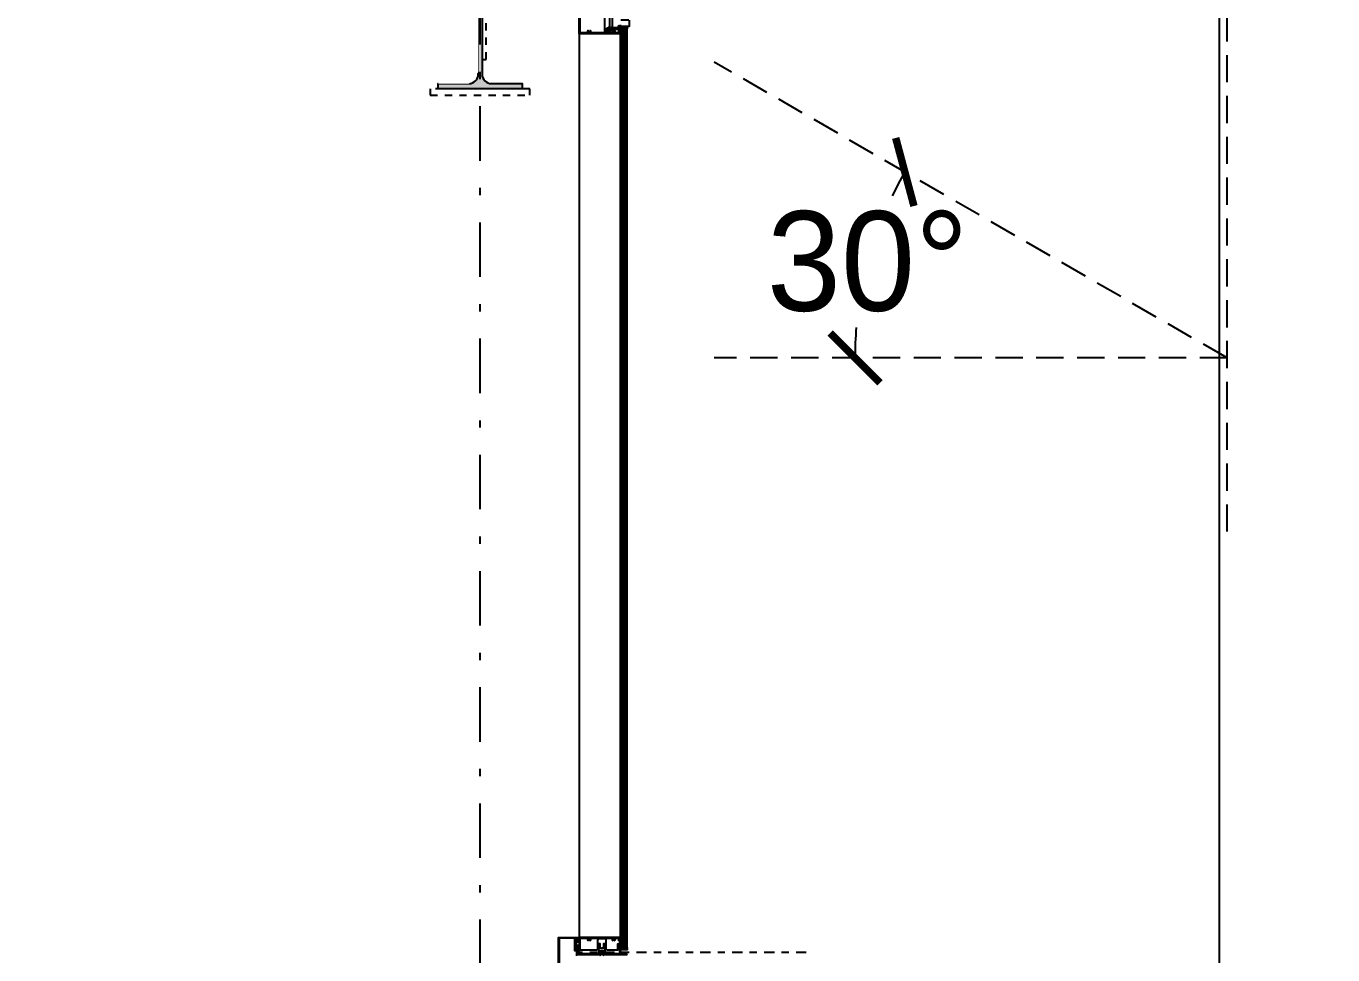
# Model space of a CAD drawing. Header units: millimetres. Extents: x -101 to 3415, y -52 to 1366.
# Drawn here: x 312.21 to 330.2, y 114.16 to 126.95 of the extents above; entities that cross this region are included whole.
import ezdxf

# ---------------------------------------------------------------- set-up
doc = ezdxf.new("R2010")
doc.units = ezdxf.units.MM
doc.set_wipeout_variables(frame=1)
for name, pattern in [('CENTER3', [0.28, 0.14, -0.05, 0.04, -0.05]), ('DASHDOT2', [0.5, 0.25, -0.125, 0, -0.125]), ('HIDDEN', [0.375, 0.25, -0.125]), ('OCULTA2', [0.3, 0.2, -0.1])]:
    doc.linetypes.add(name, pattern=pattern)
for name, color, linetype in [('00_ARQ', 8, 'Continuous'), ('A-CANCELERIA', 2, 'Continuous'), ('A-ESTRUCTURA', 6, 'Continuous')]:
    doc.layers.add(name, color=color, linetype=linetype)
pattern_1 = [(180, (316.72762055, 127.7950443), (-0.0003629754, 0.0007259508), [0, -0.0007259508])]
pattern_2 = [(180, (316.72762055, 127.7950443), (-0.0003629754, 0.0007259508), [0, -0.0007259508])]

# ---------------------------------------------------------------- blocks, each defined once
blk = doc.blocks.new('_ArchTick')
at = {"color": 0, "linetype": 'ByBlock', "const_width": 0.15}
blk.add_lwpolyline([(-0.5, -0.5), (0.5, 0.5)], dxfattribs=at)
blk = doc.blocks.new('A$C54DE39B3')
at = {"layer": 'A-ESTRUCTURA', "color": 8, "linetype": 'OCULTA2', "ltscale": 0.1}
for points in [[(-0.1, 0.019), (0.1, 0.019), (0.1, 0), (-0.1, 0)], [(-0.00585, -0.089), (-0.00585, -0.589), (-0.01835, -0.589), (-0.01835, -0.089)], [(-0.15, -0.678), (0.15, -0.678), (0.15, -0.697), (-0.15, -0.697)]]:
    blk.add_lwpolyline(points, close=True, dxfattribs=at)
blk = doc.blocks.new('AUDIT_I_220507212152-0')
at = {"layer": 'A-CANCELERIA'}
h = blk.add_hatch(dxfattribs=at)
h.set_pattern_fill('SELLADOR', color=256, scale=0.0254, angle=-90, style=0)
h.set_pattern_definition([(270, (257.1545674, -63.6900958), (0.00025604724, -0.00012802362), [0, -0.00025604724])])
edge = h.paths.add_edge_path()
edge.add_line((261.7578, -64.5404), (261.7488, -64.5404))
edge.add_arc((261.7488, -64.5401), 0.0003, 195.9883, 270, ccw=False)
edge.add_arc((261.7294, -64.5436), 0.0195, -9.3796, 10.0551, ccw=False)
edge.add_line((261.7486, -64.5468), (261.7546, -64.5468))
edge.add_line((261.7546, -64.5468), (261.7578, -64.5468))
edge.add_arc((261.7578, -64.5436), 0.00318, 90.0188, 270, ccw=False)
h = blk.add_hatch(dxfattribs=at)
h.set_pattern_fill('ANSI37', color=256, scale=0.0002, angle=-90, style=0)
h.set_pattern_definition([(315, (260.1413795, -70.04838193), (0.000449012806, 0.000449012806), []), (45, (260.1413795, -70.04838193), (-0.000449012806, 0.000449012806), [])])
edge = h.paths.add_edge_path()
edge.add_line((261.7683, -64.5622), (261.7681, -64.5604))
edge.add_line((261.7681, -64.5604), (261.7681, -64.5592))
edge.add_arc((261.7685, -64.5592), 0.000381, 101.3999, 180, ccw=False)
edge.add_line((261.7684, -64.5588), (261.7706, -64.5583))
edge.add_arc((261.7706, -64.5585), 0.000127, -14.6322, 101.3999, ccw=False)
edge.add_line((261.7708, -64.5585), (261.7705, -64.5596))
edge.add_arc((261.7708, -64.5597), 0.000381, 165.3678, 345.3678)
edge.add_line((261.7712, -64.5598), (261.7718, -64.5576))
edge.add_line((261.7718, -64.5576), (261.7712, -64.5554))
edge.add_arc((261.7708, -64.5555), 0.000381, 14.6322, 194.6322)
edge.add_line((261.7705, -64.5556), (261.7708, -64.5567))
edge.add_arc((261.7706, -64.5567), 0.000127, -101.3999, 14.6322, ccw=False)
edge.add_line((261.7706, -64.5568), (261.7684, -64.5564))
edge.add_arc((261.7685, -64.556), 0.000381, 180, 258.6001, ccw=False)
edge.add_line((261.7681, -64.556), (261.7681, -64.5558))
edge.add_line((261.7681, -64.5558), (261.7618, -64.5558))
edge.add_line((261.7618, -64.5558), (261.7618, -64.5576))
edge.add_line((261.7618, -64.5576), (261.7618, -64.5604))
edge.add_line((261.7618, -64.5604), (261.7618, -64.5622))
edge.add_line((261.7618, -64.5622), (261.7683, -64.5622))
edge = h.paths.add_edge_path(flags=16)
edge.add_line((261.7638, -64.5592), (261.7638, -64.5587))
edge.add_arc((261.7649, -64.5587), 0.00114, 0, 180, ccw=False)
edge.add_line((261.7661, -64.5587), (261.7661, -64.5592))
edge.add_arc((261.7649, -64.5592), 0.00114, -180, 0, ccw=False)

msp = doc.modelspace()

# ---------------------------------------------------------------- hatches: boundary and pattern name
at = {"layer": '00_ARQ'}
h = msp.add_hatch(color=9, dxfattribs=at)
edge = h.paths.add_edge_path()
edge.add_line((318.49, 128.983), (318.49, 126.285))
edge.add_arc((318.617, 126.285), 0.127, 180, 270)
edge.add_line((318.617, 126.158), (319.042, 126.158))
edge.add_line((319.042, 126.158), (319.042, 126.084))
edge.add_line((319.042, 126.084), (317.885, 126.084))
edge.add_line((317.885, 126.084), (317.885, 126.158))
edge.add_line((317.885, 126.158), (318.31, 126.158))
edge.add_arc((318.31, 126.285), 0.127, 270, 360)
edge.add_line((318.437, 126.285), (318.437, 128.983))
edge.add_arc((318.31, 128.983), 0.127, 0, 90)
edge.add_line((318.31, 129.11), (317.885, 129.11))
edge.add_line((317.885, 129.11), (317.885, 129.184))
edge.add_line((317.885, 129.184), (319.042, 129.184))
edge.add_line((319.042, 129.184), (319.042, 129.11))
edge.add_line((319.042, 129.11), (318.617, 129.11))
edge.add_arc((318.617, 128.983), 0.127, 90, 180)
h = msp.add_hatch(dxfattribs=at)
h.set_pattern_fill('HONEY', color=9, scale=0.001372, angle=90, style=0)
h.set_pattern_definition([(90, (341.5284663, 130.830731), (0.0037721501, 0.0065335572), [0.0043557048, -0.0087114096]), (330, (341.5284663, 130.830731), (0.00377215146, -0.0065335564), [0.0043557048, -0.0087114096]), (30, (341.5284663, 130.830731), (0.0075443016, 8e-10), [-0.0087114096, 0.0043557048])])
edge = h.paths.add_edge_path()
edge.add_line((320.411, 126.943), (320.444, 126.942))
edge.add_arc((320.444, 126.928), 0.0145, -90, 90, ccw=False)
edge.add_line((320.444, 126.913), (320.411, 126.914))
edge.add_arc((320.411, 126.928), 0.0145, 90, 270, ccw=False)
h = msp.add_hatch(dxfattribs=at)
h.set_pattern_fill('DOTS', color=9, scale=0.000457292, style=0)
h.set_pattern_definition([(180, (316.7277151, 135.4883224), (-0.0003629754, 0.0007259508), [0, -0.0007259508])])
edge = h.paths.add_edge_path()
edge.add_ellipse((320.412, 126.975), major_axis=(-0.0445, 0.0445), ratio=1, start_angle=121.1951, end_angle=146.3836)
edge.add_line((320.424, 126.913), (320.424, 126.873))
edge.add_ellipse((320.412, 126.935), major_axis=(-0.0445, 0.0445), ratio=1, start_angle=139.6118, end_angle=146.3836, ccw=False)
edge.add_line((320.417, 126.872), (320.407, 126.872))
edge.add_ellipse((320.412, 126.935), major_axis=(0.0445, 0.0445), ratio=1, start_angle=211.1951, end_angle=220.3882, ccw=False)
edge.add_line((320.397, 126.874), (320.397, 126.914))
h = msp.add_hatch(dxfattribs=at)
h.set_pattern_fill('DOTS', color=9, scale=0.000457292, style=0)
h.set_pattern_definition(pattern_1)
edge = h.paths.add_edge_path()
edge.add_ellipse((320.41, 114.437), major_axis=(0.0501, 0.0501), ratio=1, start_angle=213.9925, end_angle=236.3277)
edge.add_line((320.424, 114.368), (320.424, 114.269))
edge.add_ellipse((320.41, 114.339), major_axis=(0.0501, 0.0501), ratio=1, start_angle=213.9925, end_angle=236.3277, ccw=False)
edge.add_line((320.397, 114.269), (320.397, 114.368))
h = msp.add_hatch(dxfattribs=at)
h.set_pattern_fill('DOTS', color=9, scale=0.000457292, style=0)
h.set_pattern_definition(pattern_2)
edge = h.paths.add_edge_path()
edge.add_ellipse((320.41, 114.437), major_axis=(0.0501, 0.0501), ratio=1, start_angle=213.9925, end_angle=236.3277)
edge.add_line((320.424, 114.368), (320.424, 114.269))
edge.add_ellipse((320.41, 114.339), major_axis=(0.0501, 0.0501), ratio=1, start_angle=213.9925, end_angle=236.3277, ccw=False)
edge.add_line((320.397, 114.269), (320.397, 114.368))
h = msp.add_hatch(dxfattribs=at)
h.set_pattern_fill('CALZAS', color=9, scale=0.123451, style=0)
h.set_pattern_definition([(135, (323.314693, 108.160154), (0.01662926, 0.01662926), [0.12345054, -0.03086263, 0.06172527, -0.03086263]), (135, (323.316771, 108.162232), (0.01662926, 0.01662926), [0.15431317, -0.03086263, 0.03086263, -0.03086263]), (135, (323.31885, 108.16431), (0.01662926, 0.01662926), [0.0925879, -0.00771566, 0.01543132, -0.00771566]), (135, (323.322423, 108.167884), (0.01662926, 0.01662926), [0.2469011, -0.0077157]), (135, (323.325086, 108.170547), (0.01662926, 0.01662926), [0.06172527, -0.001234505, 0, -0.001234505, 0, -0.001234505])])
h.paths.add_polyline_path([(320.412, 114.268), (320.465, 114.268), (320.466, 114.237), (320.412, 114.237)])
h = msp.add_hatch(dxfattribs=at)
h.set_pattern_fill('CALZAS', color=9, scale=0.123451, style=0)
h.set_pattern_definition([(135, (323.314693, 108.160154), (0.01662926, 0.01662926), [0.12345054, -0.03086263, 0.06172527, -0.03086263]), (135, (323.316771, 108.162232), (0.01662926, 0.01662926), [0.15431317, -0.03086263, 0.03086263, -0.03086263]), (135, (323.31885, 108.16431), (0.01662926, 0.01662926), [0.0925879, -0.00771566, 0.01543132, -0.00771566]), (135, (323.322423, 108.167884), (0.01662926, 0.01662926), [0.2469011, -0.0077157]), (135, (323.325086, 108.170547), (0.01662926, 0.01662926), [0.06172527, -0.001234505, 0, -0.001234505, 0, -0.001234505])])
h.paths.add_polyline_path([(320.412, 114.268), (320.465, 114.268), (320.466, 114.237), (320.412, 114.237)])
h = msp.add_hatch(dxfattribs=at)
h.set_pattern_fill('HONEY', color=9, scale=0.001458, angle=90, style=0)
h.set_pattern_definition([(90, (338.0593534, 128.7145148), (0.0040091729, 0.0069440928), [0.0046293952, -0.0092587904]), (330, (338.0593534, 128.7145148), (0.00400917434, -0.006944092), [0.0046293952, -0.0092587904]), (30, (338.0593534, 128.7145148), (0.00801834724, 8e-10), [-0.0092587904, 0.0046293952])])
edge = h.paths.add_edge_path()
edge.add_line((320.436, 114.268), (320.449, 114.268))
edge.add_arc((320.449, 114.252), 0.0154, -90, 90, ccw=False)
edge.add_line((320.449, 114.237), (320.436, 114.237))
edge.add_arc((320.436, 114.252), 0.0154, 90, 270, ccw=False)
h = msp.add_hatch(dxfattribs=at)
h.set_pattern_fill('HONEY', color=9, scale=0.001458, angle=90, style=0)
h.set_pattern_definition([(90, (338.0593534, 128.7145148), (0.0040091729, 0.0069440928), [0.0046293952, -0.0092587904]), (330, (338.0593534, 128.7145148), (0.00400917434, -0.006944092), [0.0046293952, -0.0092587904]), (30, (338.0593534, 128.7145148), (0.00801834724, 8e-10), [-0.0092587904, 0.0046293952])])
edge = h.paths.add_edge_path()
edge.add_line((320.436, 114.268), (320.449, 114.268))
edge.add_arc((320.449, 114.252), 0.0154, -90, 90, ccw=False)
edge.add_line((320.449, 114.237), (320.436, 114.237))
edge.add_arc((320.436, 114.252), 0.0154, 90, 270, ccw=False)
h = msp.add_hatch(dxfattribs=at)
h.set_pattern_fill('DOTS', color=9, scale=0.000457292, style=0)
h.set_pattern_definition(pattern_1)
edge = h.paths.add_edge_path()
edge.add_line((320.486, 114.237), (320.466, 114.237))
edge.add_line((320.466, 114.237), (320.465, 114.268))
edge.add_line((320.465, 114.268), (320.486, 114.268))
edge.add_ellipse((320.55, 114.252), major_axis=(0.0465, 0.0465), ratio=1, start_angle=121.2528, end_angle=148.4077)
h = msp.add_hatch(dxfattribs=at)
h.set_pattern_fill('DOTS', color=9, scale=0.000457292, style=0)
h.set_pattern_definition(pattern_2)
edge = h.paths.add_edge_path()
edge.add_line((320.486, 114.237), (320.466, 114.237))
edge.add_line((320.466, 114.237), (320.465, 114.268))
edge.add_line((320.465, 114.268), (320.486, 114.268))
edge.add_ellipse((320.55, 114.252), major_axis=(0.0465, 0.0465), ratio=1, start_angle=121.2528, end_angle=148.4077)

# ---------------------------------------------------------------- linework, layer by layer
at = {"layer": '00_ARQ', "color": 9, "linetype": 'DASHDOT2', "ltscale": 3}
msp.add_line((318.463, 38.695), (318.463, 195.766), dxfattribs=at)
at = {"layer": '00_ARQ', "color": 9}
for p, q in [((328.744, 126.896), (328.744, 128.274)), ((320.223, 126.929), (320.223, 126.905)), ((320.397, 126.916), (320.371, 126.916)), ((320.451, 126.913), (320.458, 126.913))]:
    msp.add_line(p, q, dxfattribs=at)
at = {"layer": '00_ARQ', "color": 9, "linetype": 'HIDDEN', "ltscale": 1.5}
for q in [(321.686, 126.454), (321.686, 122.38)]:
    msp.add_line((328.744, 122.38), q, dxfattribs=at)
at = {"layer": '00_ARQ', "color": 9}
for points in [[(281.129, 169.123), (328.637, 169.123), (328.637, 96.001)], [(320.25, 126.855), (320.25, 127.121)], [(320.187, 126.897), (320.267, 126.897)], [(320.205, 126.901), (320.248, 126.901)], [(320.205, 126.892), (320.248, 126.892)], [(320.223, 126.929), (320.224, 126.927), (320.227, 126.906), (320.225, 126.902), (320.224, 126.902), (320.223, 126.905)], [(320.225, 126.902), (320.223, 126.922)], [(320.223, 126.915), (320.224, 126.902)], [(320.224, 126.927), (320.225, 126.927)], [(320.227, 126.936), (320.227, 126.857)], [(320.227, 126.93), (320.23, 126.902)], [(320.227, 126.906), (320.228, 126.906)], [(320.228, 126.93), (320.231, 126.902)], [(320.231, 126.927), (320.23, 126.927)], [(320.233, 126.911), (320.234, 126.906), (320.236, 126.902), (320.237, 126.902), (320.238, 126.906), (320.236, 126.927), (320.234, 126.93), (320.233, 126.93)], [(320.233, 126.93), (320.233, 126.906), (320.234, 126.906)], [(320.233, 126.93), (320.236, 126.902)], [(320.233, 126.927), (320.236, 126.902)], [(320.234, 126.906), (320.233, 126.906)], [(320.234, 126.93), (320.237, 126.902)], [(320.237, 126.902), (320.234, 126.93)], [(320.237, 126.927), (320.236, 126.927)], [(320.236, 126.927), (320.237, 126.927)], [(320.24, 126.906), (320.238, 126.906)], [(320.238, 126.906), (320.24, 126.906)], [(320.239, 126.911), (320.24, 126.906), (320.242, 126.902), (320.242, 126.902), (320.244, 126.906), (320.241, 126.927), (320.24, 126.93), (320.239, 126.93)], [(320.239, 126.93), (320.239, 126.906), (320.24, 126.906)], [(320.239, 126.93), (320.242, 126.902)], [(320.239, 126.927), (320.242, 126.902)], [(320.24, 126.93), (320.242, 126.902)], [(320.242, 126.902), (320.24, 126.93)], [(320.243, 126.927), (320.241, 126.927)], [(320.241, 126.927), (320.243, 126.927)], [(320.246, 126.906), (320.244, 126.906)], [(320.244, 126.906), (320.246, 126.906)], [(320.248, 126.902), (320.245, 126.93)], [(320.245, 126.93), (320.248, 126.902)], [(320.247, 126.927), (320.249, 126.927)], [(320.25, 126.93), (320.253, 126.902)], [(320.25, 126.906), (320.252, 126.906)], [(320.251, 126.93), (320.254, 126.902)], [(320.254, 126.927), (320.253, 126.927)], [(320.256, 126.93), (320.259, 126.902)], [(320.257, 126.906), (320.256, 126.906)], [(320.26, 126.902), (320.257, 126.93)], [(320.259, 126.927), (320.26, 126.927)], [(320.262, 126.93), (320.265, 126.902)], [(320.262, 126.906), (320.263, 126.906)], [(320.263, 126.93), (320.266, 126.902)], [(320.266, 126.927), (320.265, 126.927)], [(320.269, 126.906), (320.267, 126.906)], [(320.268, 126.93), (320.271, 126.902)], [(320.269, 126.93), (320.271, 126.902)], [(320.272, 126.927), (320.27, 126.927)], [(320.275, 126.906), (320.273, 126.906)], [(320.274, 126.93), (320.277, 126.902)], [(320.277, 126.902), (320.274, 126.93)], [(320.276, 126.927), (320.278, 126.927)], [(320.279, 126.93), (320.282, 126.902)], [(320.279, 126.906), (320.281, 126.906)], [(320.28, 126.93), (320.283, 126.902)], [(320.283, 126.927), (320.282, 126.927)], [(320.284, 126.921), (320.283, 126.927), (320.284, 126.928)], [(320.285, 126.93), (320.288, 126.902)], [(320.286, 126.906), (320.285, 126.906)], [(320.289, 126.902), (320.286, 126.93)], [(320.288, 126.927), (320.289, 126.927)], [(320.291, 126.93), (320.294, 126.902)], [(320.291, 126.906), (320.292, 126.906)], [(320.292, 126.93), (320.295, 126.902)], [(320.295, 126.927), (320.294, 126.927)], [(320.297, 126.93), (320.3, 126.902)], [(320.297, 126.916), (320.411, 126.916)], [(320.298, 126.906), (320.297, 126.906)], [(320.301, 126.902), (320.298, 126.93)], [(320.299, 126.927), (320.301, 126.927)], [(320.302, 126.906), (320.304, 126.906)], [(320.303, 126.93), (320.306, 126.902)], [(320.303, 126.93), (320.306, 126.902)], [(320.307, 126.927), (320.305, 126.927)], [(320.31, 126.906), (320.308, 126.906)], [(320.309, 126.911), (320.31, 126.906), (320.311, 126.902), (320.312, 126.902), (320.314, 126.906), (320.311, 126.927), (320.309, 126.93), (320.309, 126.93)], [(320.309, 126.93), (320.312, 126.902)], [(320.309, 126.93), (320.309, 126.906), (320.31, 126.906)], [(320.309, 126.927), (320.311, 126.902)], [(320.312, 126.927), (320.311, 126.927)], [(320.314, 126.93), (320.317, 126.902)], [(320.315, 126.906), (320.314, 126.906)], [(320.318, 126.902), (320.315, 126.93)], [(320.317, 126.927), (320.318, 126.927)], [(320.32, 126.93), (320.323, 126.902)], [(320.32, 126.906), (320.321, 126.906)], [(320.321, 126.93), (320.324, 126.902)], [(320.324, 126.927), (320.323, 126.927)], [(320.326, 126.93), (320.329, 126.902)], [(320.327, 126.906), (320.326, 126.906)], [(320.33, 126.902), (320.327, 126.93)], [(320.328, 126.927), (320.33, 126.927)], [(320.331, 126.906), (320.333, 126.906)], [(320.332, 126.93), (320.335, 126.902)], [(320.332, 126.93), (320.335, 126.902)], [(320.336, 126.927), (320.334, 126.927)], [(320.339, 126.906), (320.337, 126.906)], [(320.338, 126.93), (320.341, 126.902)], [(320.338, 126.93), (320.34, 126.902)], [(320.342, 126.927), (320.34, 126.927)], [(320.343, 126.93), (320.346, 126.902)], [(320.344, 126.906), (320.343, 126.906)], [(320.347, 126.902), (320.344, 126.93)], [(320.346, 126.927), (320.347, 126.927)], [(320.349, 126.93), (320.352, 126.902)], [(320.349, 126.906), (320.35, 126.906)], [(320.35, 126.93), (320.353, 126.902)], [(320.353, 126.927), (320.352, 126.927)], [(320.354, 126.921), (320.353, 126.927), (320.354, 126.928)], [(320.355, 126.93), (320.358, 126.902)], [(320.356, 126.906), (320.355, 126.906)], [(320.359, 126.902), (320.356, 126.93)], [(320.358, 126.927), (320.359, 126.927)], [(320.36, 126.906), (320.362, 126.906)], [(320.361, 126.93), (320.364, 126.902)], [(320.362, 126.93), (320.364, 126.902)], [(320.365, 126.927), (320.363, 126.927)], [(320.368, 126.906), (320.366, 126.906)], [(320.37, 126.902), (320.367, 126.93)], [(320.367, 126.93), (320.369, 126.902)], [(320.369, 126.927), (320.371, 126.927)], [(320.372, 126.93), (320.375, 126.902)], [(320.372, 126.906), (320.373, 126.906)], [(320.373, 126.93), (320.376, 126.902)], [(320.376, 126.927), (320.375, 126.927)], [(320.378, 126.93), (320.381, 126.902)], [(320.379, 126.906), (320.378, 126.906)], [(320.382, 126.902), (320.379, 126.93)], [(320.381, 126.927), (320.382, 126.927)], [(320.384, 126.93), (320.382, 126.927), (320.384, 126.911)], [(320.384, 126.93), (320.384, 126.927)], [(320.384, 126.93), (320.384, 126.93)], [(320.384, 126.906), (320.384, 126.906)], [(320.424, 114.268), (320.424, 126.913), (320.452, 126.913), (320.452, 114.268)], [(320.431, 114.268), (320.431, 126.913)], [(320.438, 114.268), (320.438, 126.913)], [(320.445, 114.268), (320.445, 126.913)], [(320.486, 114.268), (320.486, 126.913), (320.459, 126.913), (320.459, 114.268)], [(320.465, 114.268), (320.465, 126.913)], [(320.472, 114.268), (320.472, 126.913)], [(320.479, 114.268), (320.479, 126.913)]]:
    msp.add_lwpolyline(points, dxfattribs=at)
at = {"layer": '00_ARQ', "color": 9, "linetype": 'HIDDEN', "ltscale": 1.5}
msp.add_lwpolyline([(328.744, 119.988), (328.744, 133.346)], dxfattribs=at)
at = {"layer": '00_ARQ', "color": 9}
for points in [[(318.49, 128.983), (318.49, 126.285, 0.414214), (318.617, 126.158), (319.042, 126.158), (319.042, 126.084), (317.885, 126.084), (317.885, 126.158), (318.31, 126.158, 0.414214), (318.437, 126.285), (318.437, 128.983, 0.414214), (318.31, 129.11), (317.885, 129.11), (317.885, 129.184), (319.042, 129.184), (319.042, 129.11), (318.617, 129.11, 0.414214)], [(320.257, 126.897, -1), (320.197, 126.897, -1)], [(320.248, 126.901), (320.245, 126.901, 0.788045), (320.209, 126.901), (320.205, 126.901, -0.816497)], [(320.248, 126.901), (320.245, 126.901, 0.788045), (320.209, 126.901), (320.205, 126.901, -0.816497)], [(320.245, 126.892), (320.248, 126.892, -0.816497), (320.205, 126.892), (320.209, 126.892, 0.788045)], [(320.205, 126.892), (320.209, 126.892, 0.788045), (320.245, 126.892), (320.248, 126.892, -0.816497)], [(320.245, 126.901), (320.209, 126.901, -0.788045)], [(320.245, 126.901), (320.209, 126.901, -0.788045)], [(320.209, 126.892), (320.245, 126.892, -0.788045)], [(320.209, 126.892), (320.245, 126.892, -0.788045)], [(320.396, 126.843), (320.397, 126.851), (320.397, 126.857, 0.357068), (320.395, 126.858), (320.385, 126.86, 0.554492), (320.385, 126.86), (320.386, 126.855, -1), (320.383, 126.854), (320.38, 126.864), (320.383, 126.874, -1), (320.386, 126.873), (320.385, 126.868, 0.554492), (320.385, 126.867), (320.395, 126.869, 0.357068), (320.397, 126.871), (320.397, 126.872), (320.426, 126.872), (320.426, 126.864), (320.426, 126.864), (320.426, 126.851), (320.426, 126.851), (320.426, 126.843)], [(320.395, 126.869), (320.385, 126.867, -0.554492), (320.385, 126.868), (320.386, 126.873, 1), (320.383, 126.874), (320.38, 126.864), (320.383, 126.854, 1), (320.386, 126.855), (320.385, 126.86, -0.554492), (320.385, 126.86), (320.395, 126.858, -0.357068), (320.397, 126.857), (320.397, 126.851), (320.396, 126.843), (320.428, 126.843), (320.426, 126.851), (320.426, 126.864), (320.428, 126.872), (320.397, 126.872), (320.397, 126.871, -0.357068)], [(320.411, 126.943), (320.444, 126.942, -1), (320.444, 126.913), (320.411, 126.914, -1)], [(320.444, 126.942), (320.485, 126.942, 0.334652), (320.486, 126.943, 0.085004), (320.486, 126.913), (320.459, 126.913), (320.444, 126.913, 0.999836)], [(320.397, 114.388), (320.397, 114.397, 0.414214), (320.394, 114.399), (319.828, 114.399, 0.414214), (319.827, 114.398), (319.827, 114.35, -0.414214), (319.825, 114.349), (319.796, 114.349, -0.414214), (319.795, 114.35), (319.795, 114.388, 0.414214), (319.794, 114.39), (319.789, 114.39, 0.388119), (319.788, 114.388), (319.774, 114.237, 0.440799), (319.775, 114.236), (319.782, 114.236, -0.414214), (319.783, 114.235), (319.783, 114.227, 0.414214), (319.784, 114.225), (319.791, 114.225, 0.414214), (319.792, 114.227), (319.792, 114.244, 0.414214), (319.791, 114.245), (319.785, 114.245, -0.436505), (319.784, 114.247), (319.791, 114.336, -0.392268), (319.794, 114.34), (319.825, 114.34, -0.414214), (319.827, 114.338), (319.827, 114.231, 0.414214), (319.828, 114.23), (319.839, 114.23, 0.414214), (319.84, 114.231), (319.84, 114.387, -0.414214), (319.842, 114.388), (319.943, 114.388, -0.597049), (319.945, 114.385, 0.385613), (319.95, 114.356, 0.434031), (319.952, 114.356), (319.956, 114.362, 0.384687), (319.956, 114.364, -0.496295), (319.957, 114.383, 0.251973), (319.957, 114.384), (319.957, 114.387, -0.414214), (319.959, 114.388), (319.968, 114.388, -0.414214), (319.97, 114.387), (319.97, 114.384, 0.251974), (319.97, 114.383, -0.496289), (319.971, 114.364, 0.384737), (319.971, 114.362), (319.975, 114.356, 0.433937), (319.977, 114.356, 0.38562), (319.982, 114.385, -0.597036), (319.984, 114.388), (320.281, 114.388, -0.597066), (320.283, 114.385, 0.385613), (320.287, 114.356, 0.434031), (320.289, 114.356), (320.293, 114.362, 0.384687), (320.293, 114.364, -0.496295), (320.294, 114.383, 0.251973), (320.295, 114.384), (320.295, 114.387, -0.414214), (320.296, 114.388), (320.306, 114.388, -0.414214), (320.307, 114.387), (320.307, 114.384, 0.251974), (320.308, 114.383, -0.496289), (320.309, 114.364, 0.384737), (320.309, 114.362), (320.313, 114.356, 0.433937), (320.315, 114.356, 0.38562), (320.319, 114.385, -0.597055), (320.321, 114.388), (320.368, 114.388), (320.368, 114.388, -0.414214), (320.369, 114.387), (320.369, 114.359, 0.414214), (320.371, 114.358), (320.386, 114.358, -0.414214), (320.388, 114.356), (320.388, 114.291, -0.414214), (320.386, 114.29), (320.381, 114.29, -0.414214), (320.38, 114.291), (320.38, 114.3, 0.414214), (320.378, 114.302), (320.374, 114.302, 0.414214), (320.373, 114.3), (320.373, 114.284, 0.414214), (320.374, 114.283), (320.386, 114.283, -0.414214), (320.388, 114.281), (320.388, 114.272, -0.414214), (320.386, 114.27), (320.374, 114.27, 0.414214), (320.373, 114.269), (320.373, 114.253, 0.414214), (320.374, 114.251), (320.378, 114.251, 0.414214), (320.38, 114.253), (320.38, 114.262, -0.414214), (320.381, 114.263), (320.386, 114.263, -0.414214), (320.388, 114.262), (320.388, 114.253, 0.414214), (320.389, 114.251), (320.395, 114.251, 0.414214), (320.397, 114.253), (320.397, 114.369, 0.669376), (320.394, 114.371, -0.199773), (320.386, 114.368), (320.385, 114.368, -0.414214), (320.379, 114.373), (320.379, 114.384, -0.414214), (320.385, 114.389), (320.386, 114.389, -0.199773), (320.394, 114.386, 0.669376)], [(319.822, 114.378, -0.591036), (319.82, 114.382), (319.82, 114.383, 0.414214), (319.818, 114.384), (319.816, 114.384, -0.414214), (319.812, 114.387), (319.812, 114.39, 0.414214), (319.811, 114.391), (319.81, 114.391, 0.414214), (319.809, 114.39), (319.809, 114.363, 0.414214), (319.81, 114.362), (319.811, 114.362, 0.414214), (319.812, 114.363), (319.812, 114.366, -0.414214), (319.816, 114.369), (319.818, 114.369, 0.414214), (319.82, 114.37), (319.82, 114.372, -0.278716), (319.821, 114.375, 0.414339), (319.826, 114.38), (319.826, 114.39, 0.556465), (319.822, 114.39)], [(319.822, 114.378, -0.591036), (319.82, 114.382), (319.82, 114.383, 0.414214), (319.818, 114.384), (319.816, 114.384, -0.414214), (319.812, 114.387), (319.812, 114.39, 0.414214), (319.811, 114.391), (319.81, 114.391, 0.414214), (319.809, 114.39), (319.809, 114.363, 0.414214), (319.81, 114.362), (319.811, 114.362, 0.414214), (319.812, 114.363), (319.812, 114.366, -0.414214), (319.816, 114.369), (319.818, 114.369, 0.414214), (319.82, 114.37), (319.82, 114.372, -0.278716), (319.821, 114.375, 0.414339), (319.826, 114.38), (319.826, 114.39, 0.556465), (319.822, 114.39)], [(319.822, 114.269, 1), (319.82, 114.269), (319.82, 114.268, -0.414214), (319.818, 114.267), (319.816, 114.267, 0.414214), (319.812, 114.264), (319.812, 114.261, -0.414214), (319.811, 114.26), (319.81, 114.26, -0.414214), (319.809, 114.261), (319.809, 114.288, -0.414214), (319.81, 114.289), (319.811, 114.289, -0.414214), (319.812, 114.288), (319.812, 114.285, 0.414214), (319.816, 114.282), (319.818, 114.282, -0.414214), (319.82, 114.28), (319.82, 114.278, 0.278716), (319.821, 114.276, -0.414339), (319.826, 114.271), (319.826, 114.258, -1), (319.822, 114.258)], [(319.822, 114.269, 1), (319.82, 114.269), (319.82, 114.268, -0.414214), (319.818, 114.267), (319.816, 114.267, 0.414214), (319.812, 114.264), (319.812, 114.261, -0.414214), (319.811, 114.26), (319.81, 114.26, -0.414214), (319.809, 114.261), (319.809, 114.288, -0.414214), (319.81, 114.289), (319.811, 114.289, -0.414214), (319.812, 114.288), (319.812, 114.285, 0.414214), (319.816, 114.282), (319.818, 114.282, -0.414214), (319.82, 114.28), (319.82, 114.278, 0.278716), (319.821, 114.276, -0.414339), (319.826, 114.271), (319.826, 114.258, -1), (319.822, 114.258)], [(320.395, 114.234), (320.395, 114.228, -0.414214), (320.393, 114.227), (320.392, 114.227, 0.500693), (320.443, 114.176, -1.012767), (320.442, 114.173, -0.543944), (320.386, 114.227), (320.385, 114.227, -0.414214), (320.384, 114.228), (320.384, 114.234, 0.414214), (320.383, 114.235), (320.378, 114.235, -0.57735), (320.377, 114.237), (320.379, 114.242, -0.267949), (320.38, 114.242), (320.398, 114.242, -0.267949), (320.399, 114.242), (320.401, 114.237, -0.57735), (320.401, 114.235), (320.396, 114.235, 0.414214)], [(320.395, 114.399), (320.396, 114.391), (320.396, 114.386, -0.357068), (320.395, 114.384), (320.385, 114.382, -0.554492), (320.384, 114.383), (320.385, 114.388, 1), (320.382, 114.389), (320.379, 114.379), (320.382, 114.368, 1), (320.385, 114.369), (320.384, 114.374, -0.554492), (320.385, 114.375), (320.395, 114.373, -0.357068), (320.396, 114.371), (320.396, 114.37), (320.425, 114.37), (320.425, 114.379), (320.425, 114.379), (320.425, 114.391), (320.425, 114.391), (320.425, 114.399)], [(320.395, 114.373), (320.385, 114.375, 0.554492), (320.384, 114.374), (320.385, 114.369, -1), (320.382, 114.368), (320.379, 114.379), (320.382, 114.389, -1), (320.385, 114.388), (320.384, 114.383, 0.554492), (320.385, 114.382), (320.395, 114.384, 0.357068), (320.396, 114.386), (320.396, 114.391), (320.395, 114.399), (320.427, 114.399), (320.425, 114.391), (320.425, 114.379), (320.427, 114.37), (320.396, 114.37), (320.396, 114.371, 0.357068)], [(320.395, 114.399), (320.396, 114.391), (320.396, 114.386, -0.357068), (320.395, 114.384), (320.385, 114.382, -0.554492), (320.384, 114.383), (320.385, 114.388, 1), (320.382, 114.389), (320.379, 114.379), (320.382, 114.368, 1), (320.385, 114.369), (320.384, 114.374, -0.554492), (320.385, 114.375), (320.395, 114.373, -0.357068), (320.396, 114.371), (320.396, 114.37), (320.425, 114.37), (320.425, 114.379), (320.425, 114.379), (320.425, 114.391), (320.425, 114.391), (320.425, 114.399)], [(320.395, 114.373), (320.385, 114.375, 0.554492), (320.384, 114.374), (320.385, 114.369, -1), (320.382, 114.368), (320.379, 114.379), (320.382, 114.389, -1), (320.385, 114.388), (320.384, 114.383, 0.554492), (320.385, 114.382), (320.395, 114.384, 0.357068), (320.396, 114.386), (320.396, 114.391), (320.395, 114.399), (320.427, 114.399), (320.425, 114.391), (320.425, 114.379), (320.427, 114.37), (320.396, 114.37), (320.396, 114.371, 0.357068)], [(320.436, 114.268), (320.449, 114.268, -1), (320.449, 114.237), (320.436, 114.237, -1)], [(320.436, 114.268), (320.449, 114.268, -1), (320.449, 114.237), (320.436, 114.237, -1)]]:
    msp.add_lwpolyline(points, format="xyb", close=True, dxfattribs=at)
for points in [[(320.397, 126.959), (320.397, 126.873, -0.669376), (320.394, 126.872, 0.199773), (320.386, 126.875), (320.385, 126.875, 0.414214), (320.379, 126.869), (320.379, 126.859, 0.414214), (320.385, 126.853), (320.386, 126.853, 0.199773), (320.394, 126.856, -0.669376), (320.397, 126.855), (320.397, 126.855), (320.397, 126.845, -0.414214), (320.394, 126.843), (319.829, 126.843, -0.414214), (319.827, 126.845), (319.827, 127.132, -0.414214)], [(320.357, 126.956), (320.385, 126.948, -0.339454), (320.386, 126.948), (320.386, 126.886, -0.414214), (320.384, 126.885), (320.371, 126.885, 0.414214), (320.369, 126.883), (320.369, 126.855, -0.414214), (320.368, 126.854), (320.321, 126.854, -0.597055), (320.319, 126.858, 0.38562), (320.315, 126.887, 0.433937), (320.313, 126.886), (320.309, 126.881, 0.384737), (320.309, 126.879, -0.496289), (320.308, 126.859, 0.251974), (320.307, 126.858), (320.307, 126.855, -0.414214), (320.306, 126.854), (320.296, 126.854, -0.414214), (320.295, 126.855), (320.295, 126.858, 0.251973), (320.295, 126.859, -0.496295), (320.293, 126.879, 0.384687), (320.293, 126.881), (320.289, 126.886, 0.434031), (320.287, 126.887, 0.385613), (320.283, 126.858, -0.597063), (320.281, 126.854), (319.984, 126.854, -0.597023), (319.982, 126.858, 0.38562), (319.977, 126.887, 0.433937), (319.975, 126.886), (319.971, 126.881, 0.384737), (319.971, 126.879, -0.496289), (319.97, 126.859, 0.251974), (319.97, 126.858), (319.97, 126.855, -0.414214), (319.968, 126.854), (319.959, 126.854, -0.414214), (319.957, 126.855), (319.957, 126.858, 0.251973), (319.957, 126.859, -0.496295), (319.956, 126.879, 0.384687), (319.956, 126.881), (319.952, 126.886, 0.434031), (319.95, 126.887, 0.385613), (319.945, 126.858, -0.597036), (319.943, 126.854), (319.841, 126.854, -0.414214), (319.838, 126.857), (319.838, 127.119, -0.414214)], [(320.513, 127.032), (320.513, 126.944, -0.414214), (320.511, 126.942), (320.398, 126.942, -0.414214), (320.397, 126.944), (320.397, 126.968, 0.414214)], [(319.827, 126.913), (319.827, 114.23), (320.07, 114.23), (320.084, 114.243), (320.084, 114.364, -0.414214), (320.107, 114.387), (320.171, 114.387, -0.414214), (320.194, 114.364), (320.194, 114.243), (320.208, 114.23), (320.359, 114.23), (320.359, 114.306, -0.414214), (320.37, 114.318), (320.397, 114.318), (320.397, 126.913)], [(319.543, 114.016), (319.543, 114.398, -0.414214), (319.544, 114.399), (319.823, 114.399, -0.885714), (319.823, 114.391), (319.821, 114.391, 0.414214), (319.82, 114.39), (319.82, 114.386, -0.339454), (319.819, 114.385), (319.817, 114.384), (319.817, 114.384, -0.493145), (319.815, 114.385), (319.815, 114.39, 0.414214), (319.814, 114.391), (319.807, 114.391, 0.414214), (319.806, 114.39), (319.806, 114.363, 0.414214), (319.807, 114.362), (319.814, 114.362, 0.414214), (319.815, 114.363), (319.815, 114.368, -0.493145), (319.817, 114.37), (319.819, 114.369, -0.339454), (319.82, 114.368), (319.82, 114.362), (319.82, 114.354, -0.414214), (319.819, 114.353), (319.8, 114.353, -0.414214), (319.797, 114.357), (319.797, 114.39, 0.414214), (319.796, 114.391), (319.778, 114.391, 0.414214), (319.774, 114.388), (319.774, 114.237, 0.339454), (319.775, 114.236), (319.776, 114.236, -0.476993), (319.778, 114.229), (319.773, 114.218, 0.048406), (319.772, 114.217, -0.334993), (319.771, 114.216), (319.766, 114.216, -0.414214), (319.765, 114.218), (319.765, 114.383, 0.414214), (319.758, 114.39), (319.553, 114.39, 0.414214), (319.552, 114.389), (319.552, 114.016, -1)], [(319.796, 114.146), (319.796, 114.293, -0.414214), (319.798, 114.295), (319.818, 114.295, -0.414214), (319.82, 114.293), (319.82, 114.284, -0.414214), (319.818, 114.282), (319.816, 114.282, -0.414214), (319.814, 114.284), (319.814, 114.288, 0.414214), (319.813, 114.29), (319.809, 114.29, 0.414214), (319.807, 114.288), (319.807, 114.258, 0.414214), (319.809, 114.257), (319.813, 114.257, 0.414214), (319.814, 114.258), (319.814, 114.263, -0.414214), (319.816, 114.264), (319.818, 114.264, -0.414214), (319.82, 114.263), (319.82, 114.251, -0.414214), (319.818, 114.25), (319.809, 114.25, 0.414214), (319.807, 114.248), (319.807, 114.157, 0.414214)], [(320.486, 114.163), (320.486, 114.164, 0.414214), (320.478, 114.172), (320.188, 114.172, -0.414214), (320.185, 114.176), (320.185, 114.31, 0.414214), (320.183, 114.312), (320.162, 114.312, 0.414214), (320.161, 114.31), (320.161, 114.253, -0.414214), (320.157, 114.25), (320.144, 114.25, 0.131652), (320.144, 114.25), (320.138, 114.247, -0.267949), (320.137, 114.247), (320.132, 114.25, 0.131652), (320.131, 114.25), (320.118, 114.25, -0.414214), (320.115, 114.253), (320.115, 114.31, 0.414214), (320.113, 114.312), (320.094, 114.312, 0.414214), (320.093, 114.31), (320.093, 114.176, -0.414214), (320.089, 114.172), (319.829, 114.172, -0.414214), (319.825, 114.176), (319.825, 114.229, 0.046172), (319.825, 114.23), (319.822, 114.245, 1.01358), (319.813, 114.243), (319.816, 114.228, -0.048972), (319.816, 114.227), (319.816, 114.167, 0.414214), (319.82, 114.163), (320.108, 114.163, 0.414214), (320.112, 114.167), (320.112, 114.217, -0.414214), (320.116, 114.221), (320.16, 114.221, -0.414214), (320.164, 114.217), (320.164, 114.167, 0.414214), (320.167, 114.163), (320.486, 114.163)], [(320.486, 114.237), (320.486, 114.23), (320.398, 114.23, -0.414214), (320.395, 114.232), (320.395, 114.233, -0.414214), (320.398, 114.235), (320.402, 114.235, 0.414214), (320.405, 114.237), (320.405, 114.24, 0.414214), (320.402, 114.242), (320.374, 114.242, 0.414214), (320.372, 114.24), (320.372, 114.237, 0.414214), (320.374, 114.235), (320.379, 114.235, -0.414214), (320.381, 114.233), (320.381, 114.232, -0.414214), (320.379, 114.23), (320.367, 114.23, -0.414214), (320.366, 114.231), (320.366, 114.31, -0.414214), (320.367, 114.311), (320.385, 114.311, -0.414214), (320.386, 114.31), (320.386, 114.292, -0.414214), (320.385, 114.291), (320.382, 114.291, -0.414214), (320.381, 114.292), (320.381, 114.302, 0.414214), (320.379, 114.304), (320.373, 114.304, 0.414214), (320.372, 114.302), (320.372, 114.251, 0.414214), (320.373, 114.249), (320.379, 114.249, 0.414214), (320.381, 114.251), (320.381, 114.261, -0.414214), (320.382, 114.262), (320.385, 114.262, -0.414214), (320.386, 114.261), (320.386, 114.251, 0.414214), (320.388, 114.25), (320.41, 114.25, -0.414214), (320.412, 114.247), (320.412, 114.239, 0.414214), (320.415, 114.237), (320.486, 114.237)], [(320.112, 114.156, 0.414214), (320.115, 114.16), (320.115, 114.217, -0.414214), (320.119, 114.221), (320.12, 114.221, -0.414214), (320.127, 114.214), (320.127, 114.16, 0.414214), (320.131, 114.156)], [(320.145, 114.156, 0.414214), (320.149, 114.16), (320.149, 114.214, -0.414214), (320.156, 114.221), (320.156, 114.221, -0.414214), (320.16, 114.217), (320.16, 114.16, 0.414214), (320.164, 114.156)]]:
    msp.add_lwpolyline(points, format="xyb", dxfattribs=at)
for points in [[(320.279, 126.855), (320.178, 126.855), (320.178, 127.121), (320.279, 127.121)], [(320.205, 126.909), (320.227, 126.922), (320.248, 126.909), (320.248, 126.884), (320.227, 126.871), (320.205, 126.884)], [(320.205, 126.909), (320.205, 126.884), (320.227, 126.871), (320.248, 126.884), (320.248, 126.909), (320.227, 126.922)], [(320.205, 126.901), (320.248, 126.901), (320.248, 126.892), (320.205, 126.892)], [(320.227, 126.93), (320.225, 126.927), (320.228, 126.906), (320.23, 126.902), (320.231, 126.902), (320.233, 126.906), (320.23, 126.927), (320.228, 126.93)], [(320.237, 126.902), (320.236, 126.902), (320.234, 126.906), (320.231, 126.927), (320.233, 126.93), (320.234, 126.93), (320.236, 126.927), (320.238, 126.906)], [(320.242, 126.902), (320.242, 126.902), (320.24, 126.906), (320.237, 126.927), (320.239, 126.93), (320.24, 126.93), (320.241, 126.927), (320.244, 126.906)], [(320.248, 126.902), (320.248, 126.902), (320.246, 126.906), (320.243, 126.927), (320.245, 126.93), (320.245, 126.93), (320.247, 126.927), (320.25, 126.906)], [(320.25, 126.93), (320.249, 126.927), (320.252, 126.906), (320.253, 126.902), (320.254, 126.902), (320.256, 126.906), (320.253, 126.927), (320.251, 126.93)], [(320.26, 126.902), (320.259, 126.902), (320.257, 126.906), (320.254, 126.927), (320.256, 126.93), (320.257, 126.93), (320.259, 126.927), (320.262, 126.906)], [(320.262, 126.93), (320.26, 126.927), (320.263, 126.906), (320.265, 126.902), (320.266, 126.902), (320.267, 126.906), (320.265, 126.927), (320.263, 126.93)], [(320.268, 126.93), (320.266, 126.927), (320.269, 126.906), (320.271, 126.902), (320.271, 126.902), (320.273, 126.906), (320.27, 126.927), (320.269, 126.93)], [(320.277, 126.902), (320.277, 126.902), (320.275, 126.906), (320.272, 126.927), (320.274, 126.93), (320.274, 126.93), (320.276, 126.927), (320.279, 126.906)], [(320.279, 126.93), (320.278, 126.927), (320.281, 126.906), (320.282, 126.902), (320.283, 126.902), (320.285, 126.906), (320.282, 126.927), (320.28, 126.93)], [(320.289, 126.902), (320.288, 126.902), (320.286, 126.906), (320.283, 126.927), (320.285, 126.93), (320.286, 126.93), (320.288, 126.927), (320.291, 126.906)], [(320.291, 126.93), (320.289, 126.927), (320.292, 126.906), (320.294, 126.902), (320.295, 126.902), (320.297, 126.906), (320.294, 126.927), (320.292, 126.93)], [(320.301, 126.902), (320.3, 126.902), (320.298, 126.906), (320.295, 126.927), (320.297, 126.93), (320.298, 126.93), (320.299, 126.927), (320.302, 126.906)], [(320.303, 126.93), (320.301, 126.927), (320.304, 126.906), (320.306, 126.902), (320.306, 126.902), (320.308, 126.906), (320.305, 126.927), (320.303, 126.93)], [(320.318, 126.902), (320.317, 126.902), (320.315, 126.906), (320.312, 126.927), (320.314, 126.93), (320.315, 126.93), (320.317, 126.927), (320.32, 126.906)], [(320.32, 126.93), (320.318, 126.927), (320.321, 126.906), (320.323, 126.902), (320.324, 126.902), (320.326, 126.906), (320.323, 126.927), (320.321, 126.93)], [(320.33, 126.902), (320.329, 126.902), (320.327, 126.906), (320.324, 126.927), (320.326, 126.93), (320.327, 126.93), (320.328, 126.927), (320.331, 126.906)], [(320.332, 126.93), (320.33, 126.927), (320.333, 126.906), (320.335, 126.902), (320.335, 126.902), (320.337, 126.906), (320.334, 126.927), (320.332, 126.93)], [(320.338, 126.93), (320.336, 126.927), (320.339, 126.906), (320.34, 126.902), (320.341, 126.902), (320.343, 126.906), (320.34, 126.927), (320.338, 126.93)], [(320.347, 126.902), (320.346, 126.902), (320.344, 126.906), (320.342, 126.927), (320.343, 126.93), (320.344, 126.93), (320.346, 126.927), (320.349, 126.906)], [(320.349, 126.93), (320.347, 126.927), (320.35, 126.906), (320.352, 126.902), (320.353, 126.902), (320.355, 126.906), (320.352, 126.927), (320.35, 126.93)], [(320.359, 126.902), (320.358, 126.902), (320.356, 126.906), (320.353, 126.927), (320.355, 126.93), (320.356, 126.93), (320.358, 126.927), (320.36, 126.906)], [(320.361, 126.93), (320.359, 126.927), (320.362, 126.906), (320.364, 126.902), (320.364, 126.902), (320.366, 126.906), (320.363, 126.927), (320.362, 126.93)], [(320.37, 126.902), (320.369, 126.902), (320.368, 126.906), (320.365, 126.927), (320.367, 126.93), (320.367, 126.93), (320.369, 126.927), (320.372, 126.906)], [(320.372, 126.93), (320.371, 126.927), (320.373, 126.906), (320.375, 126.902), (320.376, 126.902), (320.378, 126.906), (320.375, 126.927), (320.373, 126.93)], [(320.382, 126.902), (320.381, 126.902), (320.379, 126.906), (320.376, 126.927), (320.378, 126.93), (320.379, 126.93), (320.381, 126.927), (320.384, 126.906)], [(320.397, 126.911), (320.391, 126.911), (320.391, 126.921), (320.397, 126.921), (320.397, 126.946), (320.384, 126.935), (320.384, 126.897), (320.397, 126.887)], [(320.412, 114.268), (320.465, 114.268), (320.466, 114.237), (320.412, 114.237)], [(320.412, 114.268), (320.465, 114.268), (320.466, 114.237), (320.412, 114.237)]]:
    msp.add_lwpolyline(points, close=True, dxfattribs=at)
at = {"layer": '00_ARQ', "color": 9, "const_width": 0.00457}
msp.add_lwpolyline([(320.455, 114.268), (320.455, 126.913)], dxfattribs=at)
at = {"layer": '00_ARQ', "color": 9, "linetype": 'CENTER3'}
msp.add_lwpolyline([(322.953, 114.193), (319.779, 114.193)], dxfattribs=at)
at = {"layer": '00_ARQ', "color": 9}
for radius in [0.0302, 0.0137, 0.0137]:
    msp.add_circle((320.227, 126.897), radius, dxfattribs=at)
for centre, radius, start, end in [((320.412, 126.975), 0.0629, 256.1951, 281.3836), ((320.412, 126.935), 0.0629, 256.1951, 281.3836), ((328.744, 122.38), 5.121, 150, 154.1593), ((328.744, 122.38), 5.121, 175.3098, 180), ((320.41, 114.437), 0.0708, 258.9925, 281.3277), ((320.41, 114.437), 0.0708, 258.9925, 281.3277), ((320.41, 114.339), 0.0708, 258.9925, 281.3277), ((320.41, 114.339), 0.0708, 258.9925, 281.3277), ((320.55, 114.252), 0.0657, 166.2528, 193.4077), ((320.55, 114.252), 0.0657, 166.2528, 193.4077)]:
    msp.add_arc(centre, radius, start, end, dxfattribs=at)

# ---------------------------------------------------------------- block references
at = {"layer": '00_ARQ', "color": 9, "extrusion": (0, 0, -1), "xscale": 4.572918431750428, "yscale": 4.572918431750428, "zscale": -4.572918431750772}
msp.add_blockref('A$C54DE39B3', (-318.463, 129.184), dxfattribs=at)
at = {"layer": '00_ARQ', "color": 9}
for p, xscale, yscale, zscale, rotation in [((324.309, 124.94), 0.6859377647625499, 0.6859377647625499, 0.6859377647625499, 60.00000000001441), ((323.623, 122.38), 0.6859377647626195, 0.6859377647626195, 0.6859377647626195, 270)]:
    msp.add_blockref('_ArchTick', p, dxfattribs=dict(at, xscale=xscale, yscale=yscale, zscale=zscale, rotation=rotation))

# ---------------------------------------------------------------- texts
at = {"layer": '00_ARQ', "color": 9, "insert": (323.797, 123.705), "char_height": 1.3719, "attachment_point": 5}
msp.add_mtext('\\A1;30°', dxfattribs=at)

# ---------------------------------------------------------------- next in the draw order: wipeouts: each hides what was drawn before it
at = {"color": 9, "ltscale": 2}
msp.add_wipeout([(317.544, 129.11), (317.544, 128.195), (317.885, 128.195), (317.885, 126.158), (318.31, 126.158), (318.437, 126.317), (318.437, 128.983), (318.31, 129.11)], dxfattribs=at).dxf.layer = '00_ARQ'

# ---------------------------------------------------------------- next in the draw order: linework, layer by layer
at = {"layer": '00_ARQ', "color": 9}
msp.add_lwpolyline([(320.398, 127.034, 0), (320.511, 127.034, -0.414214)], format="xyb", dxfattribs=at)

# ---------------------------------------------------------------- next in the draw order: block references
at = {"layer": '00_ARQ', "color": 9, "xscale": -4.572918431750428, "yscale": 4.572918431750796, "zscale": 4.572918431750772}
msp.add_blockref('AUDIT_I_220507212152-0', (1517.441, 422.08), dxfattribs=at)

doc.saveas('drawing.dxf')
